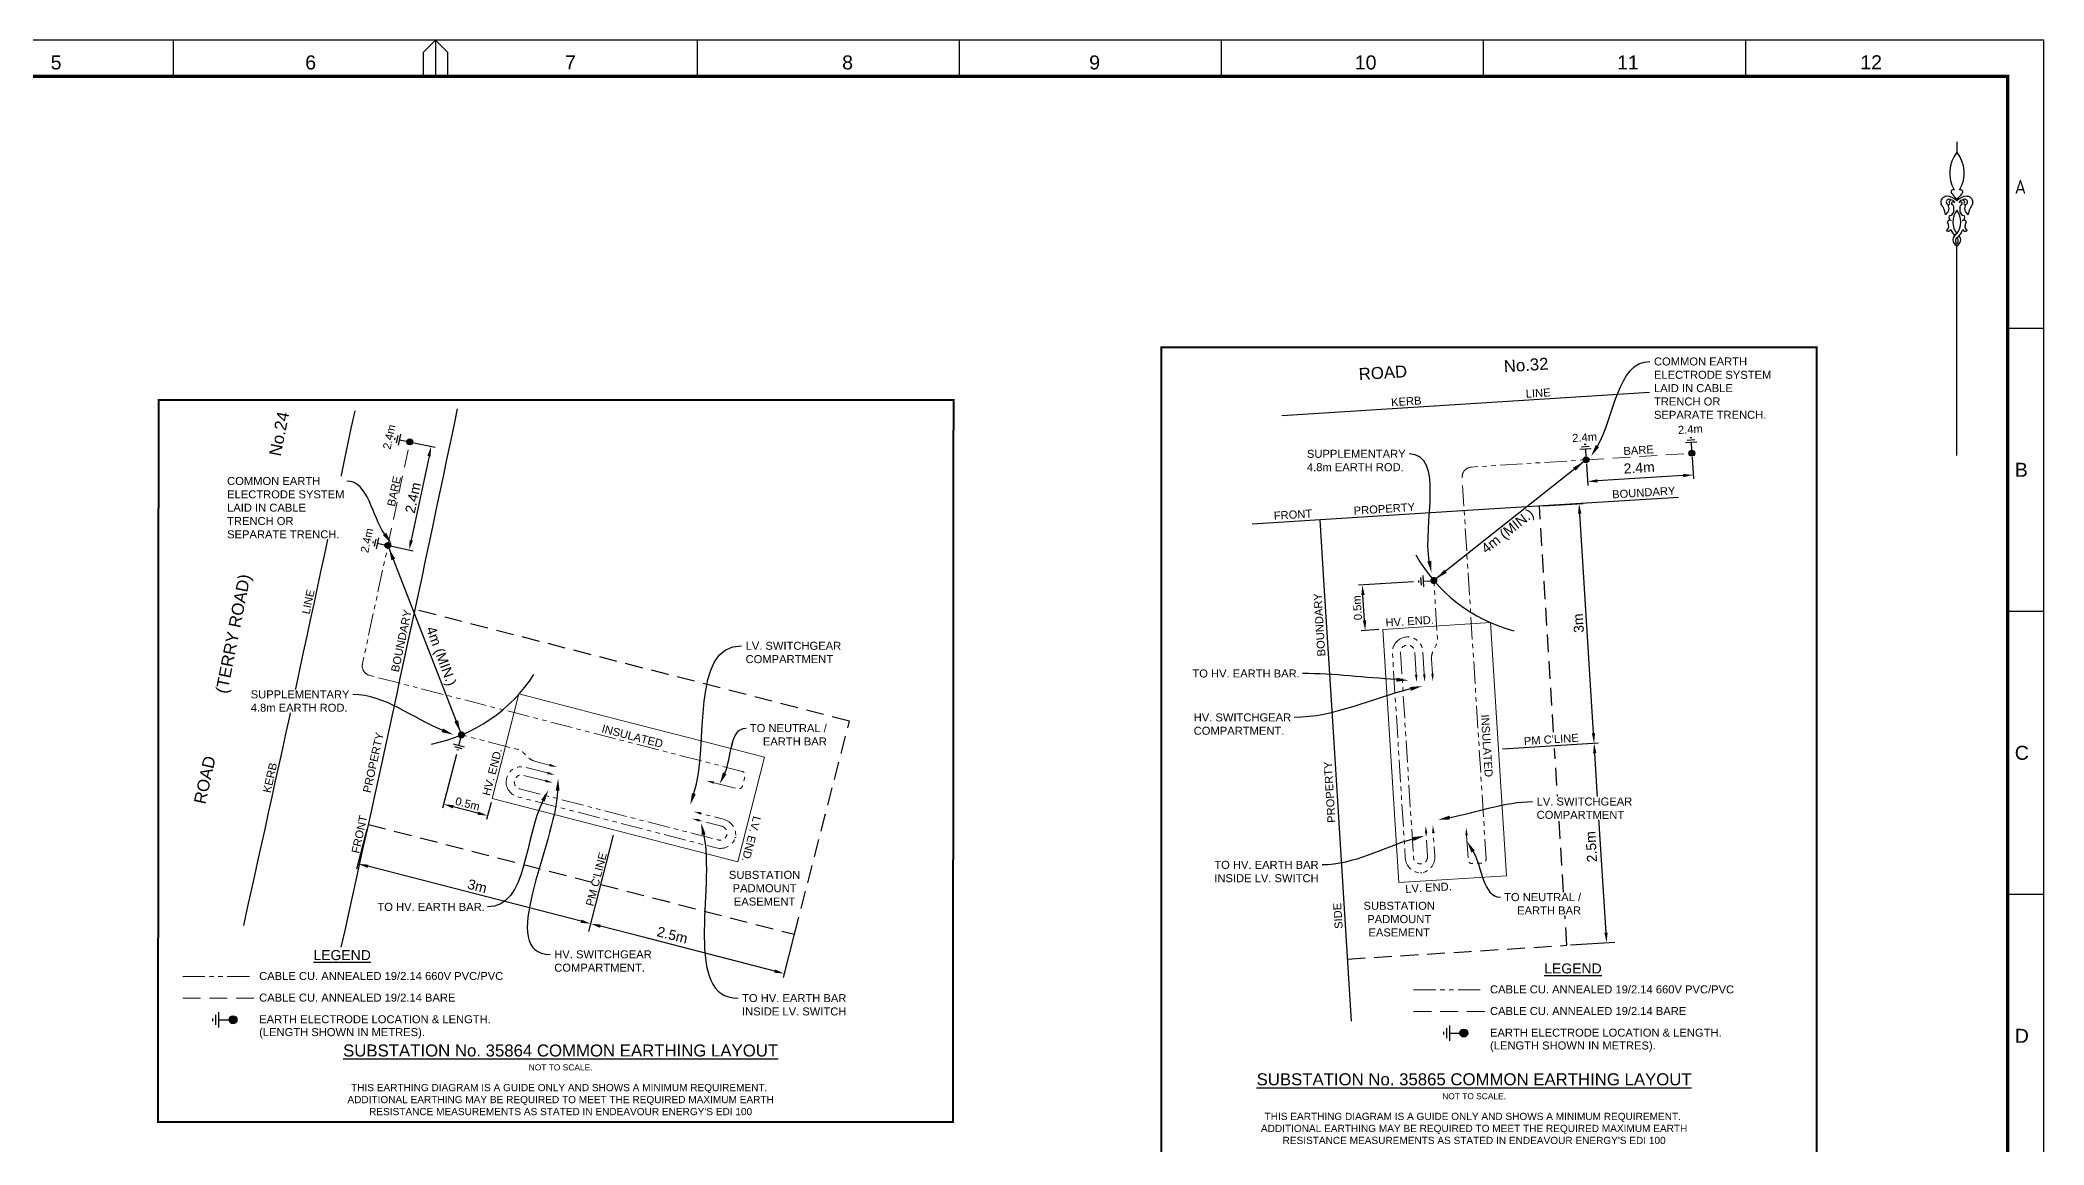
# Paper-space layout 'Retic (4)' of a CAD drawing. Header units: metres. Extents: x -30 to 775, y -5 to 571.
# Drawn here: x 274 to 775, y 295 to 571 of the extents above; entities that cross this region are included whole.
import ezdxf
from ezdxf import colors
from ezdxf.entities.mleader import LeaderData, LeaderLine
from ezdxf.enums import TextEntityAlignment as Align
from ezdxf.math import Vec2, Vec3

# ---------------------------------------------------------------- set-up
doc = ezdxf.new("R2010")
doc.units = ezdxf.units.M
doc.header["$LTSCALE"] = 0.7
doc.linetypes.add('DASHED', pattern=[19.05, 12.7, -6.35])
doc.linetypes.add('PHANTOM2', pattern=[31.75, 15.875, -3.175, 3.175, -3.175, 3.175, -3.175])
doc.layers.get('0').update_dxf_attribs({"color": 6})
for name, color, linetype in [('_User Miscellaneous1', 3, 'Continuous'), ('Notes', 7, 'Continuous'), ('SupportsUG_SP_EXT', 7, 'Continuous')]:
    doc.layers.add(name, color=color, linetype=linetype)
doc.layers.get('SupportsUG_SP_EXT').off()
doc.styles.add('ARIAL', font='arial.ttf', dxfattribs={"height": 2})
doc.styles.add('iecISOCP', font='isocp.shx')
doc.styles.get("Standard").update_dxf_attribs({"font": 'arial.ttf'})

# ---------------------------------------------------------------- blocks, each defined once
blk = doc.blocks.new('A1_FRAME_TITLE')
at = {"layer": 'Notes', "linetype": 'Continuous'}
for p, q in [((316, 564.21), (316, 573.26)), ((378.5, 570.26), (381.5, 573.26)), ((381.5, 573.26), (381.5, 564.21)), ((381.5, 573.26), (384.5, 570.26)), ((447.01, 564.21), (447.01, 573.26)), ((512.52, 564.21), (512.52, 573.26)), ((578.03, 564.21), (578.03, 573.26)), ((643.54, 564.21), (643.54, 573.26)), ((709.05, 564.21), (709.05, 573.26)), ((378.5, 564.21), (378.5, 570.26)), ((384.5, 570.26), (384.5, 564.21)), ((774.56, 501.22), (783.6, 501.22)), ((774.56, 430.47), (783.6, 430.47)), ((774.56, 430.47), (783.6, 430.47)), ((774.56, 359.72), (783.6, 359.72))]:
    blk.add_line(p, q, dxfattribs=at)
at = {"layer": 'Notes', "color": 7, "linetype": 'Continuous'}
blk.add_lwpolyline([(-20.59, -3.07), (783.6, -3.07), (783.6, 573.26), (-20.59, 573.26)], close=True, dxfattribs=at)
at = {"layer": 'Notes', "color": 7, "linetype": 'Continuous', "const_width": 0.8}
blk.add_lwpolyline([(-11.55, 5.97), (774.56, 5.97), (774.56, 564.21), (-11.55, 564.21)], close=True, dxfattribs=at)
at = {"layer": 'Notes', "color": 7}
for s, style, p in [('5', 'ARIAL', (285.32, 565.92)), ('6', 'ARIAL', (348.95, 565.92)), ('7', 'ARIAL', (413.9, 565.92)), ('8', 'ARIAL', (483.18, 565.92)), ('9', 'ARIAL', (544.93, 565.92)), ('10', 'ARIAL', (611.32, 565.92)), ('11', 'ARIAL', (676.88, 565.92)), ('12', 'ARIAL', (737.69, 565.96)), ('A', 'iecISOCP', (776.31, 534.85)), ('B', 'ARIAL', (776.31, 464.1)), ('C', 'ARIAL', (776.31, 393.35)), ('D', 'ARIAL', (776.31, 322.6))]:
    blk.add_text(s, height=3.5, dxfattribs=dict(at, style=style)).set_placement(p)
blk.add_attdef('EPD_REF_NO', text='', height=5, dxfattribs=at).set_placement((739.57, 52.77), align=Align.CENTER)
at = {"layer": 'Notes', "color": 3, "style": 'iecISOCP', "flags": 8}
blk.add_attdef('VERSION_NO', text='', height=2.5, rotation=90, dxfattribs=at).set_placement((252.27, 44.54), align=Align.MIDDLE_CENTER)
at = {"layer": 'Notes', "color": 7, "style": 'ARIAL'}
for tag, p in [('CAP_NO', (463.39, 43.46)), ('IE_NUM', (463.26, 37.81)), ('REF_No_1', (285.45, 32.31)), ('REF_1', (307.01, 32.31)), ('GEN_WO', (391.91, 31.76)), ('HV_SWITCH', (463.67, 32.16)), ('REF_No_2', (285.45, 26.31)), ('REF_2', (307.01, 26.31)), ('OH_WO', (391.91, 25.81)), ('UBD_REF', (463.26, 25.83)), ('REF_No_3', (285.45, 20.31)), ('REF_3', (307.01, 20.31)), ('UG_WO', (391.91, 20.05)), ('GIS_MAP_No', (463.26, 20.04)), ('REF_No_4', (285.45, 14.31)), ('REF_4', (307.01, 14.31)), ('SUB_WO', (391.91, 13.81)), ('HV_OP_DIAG', (463.53, 14.2)), ('LGA', (463.15, 7.78))]:
    blk.add_attdef(tag, p, '', height=2, dxfattribs=at)
at = {"layer": 'Notes', "color": 7, "style": 'ARIAL', "width": 1.1}
for tag, p in [('T1', (634.58, 39.47)), ('T2', (634.58, 34.35)), ('T3', (634.58, 28.92)), ('T4', (634.58, 23.66)), ('T5', (634.58, 18.23)), ('T6', (634.58, 12.97))]:
    blk.add_attdef(tag, text='', height=3.5, dxfattribs=at).set_placement(p, align=Align.CENTER)
at = {"layer": 'Notes', "color": 7, "style": 'ARIAL'}
for tag, height, p in [('scale', 2, (517.96, 33.27)), ('DRAWN', 2, (517.96, 24.93)), ('REV', 5, (770.26, 17.1)), ('CHD', 2, (517.96, 8.93)), ('DESIGN', 2, (555.82, 9.15))]:
    blk.add_attdef(tag, text='', height=height, dxfattribs=at).set_placement(p, align=Align.CENTER)
blk.add_attdef('NUM', text='', height=7, dxfattribs=at).set_placement((742.57, 20.12), align=Align.MIDDLE_CENTER)
for tag, p in [('NS', (742.33, 8.12)), ('SHTS', (754.14, 8.12))]:
    blk.add_attdef(tag, text='', height=2, dxfattribs=at).set_placement(p, align=Align.MIDDLE)
at = {"layer": 'Notes', "style": 'iecISOCP'}
blk.add_attdef('ExportID', (-11.53, 2.35), '', height=2.5, dxfattribs=at)
at = {"layer": 'Notes', "style": 'iecISOCP', "flags": 1}
for tag, p in [('ProjectType', (-6.43, -26.84)), ('ProjectNumber', (2.95, -26.86)), ('DrawingNumber', (14.91, -26.85)), ('ProjectDescription', (26.96, -26.87)), ('ExportDate', (39.68, -26.83)), ('ExportUserName', (48.55, -26.84)), ('DesignerCompanyName', (60.88, -26.84)), ('ExportAreaOfInterest', (76.49, -26.86)), ('GIS_SUCCESS', (91.39, -26.82)), ('CAD_SUCCESS', (101.18, -26.83)), ('DEPOTCODE', (111.5, -26.92)), ('ExportCategories', (119.48, -26.84)), ('Comments', (133.78, -26.93)), ('EPD_-_VERSION_1.5', (141.2, -26.93))]:
    blk.add_attdef(tag, p, '', height=1, dxfattribs=at)
blk = doc.blocks.new('A$C59780E66')
at = {"color": 7}
for p, q in [((0, 0), (0, -2.59)), ((-0.04, -78.4), (-0.04, -25.95))]:
    blk.add_line(p, q, dxfattribs=at)
for centre, radius, start, end in [((6.45, -7.8), 8.29, 141.1243, 210.3346), ((-6.48, -7.78), 8.29, 329.4732, 38.6835), ((-2.52, -15.12), 1.52, 91.8308, 195.1065), ((-2, -15), 0.68, 46.4097, 245.669), ((-2.65, -17.22), 3.63, 43.8011, 88.8062), ((-1.1, -15.29), 0.89, 118.3595, 168.5778), ((-1.53, -15.59), 1.08, 25.9828, 89.941), ((-0.92, -12.51), 0.569, 68.2132, 236.9371), ((-0.92, -15.39), 0.456, 36.4134, 227.5605), ((2.18, -10.84), 4.03, 212.2999, 236.7523), ((2.59, -17.23), 3.63, 91.0016, 136.0068), ((-2.21, -10.83), 4.03, 303.0555, 327.5079), ((1.48, -15.6), 1.08, 89.8668, 153.8251), ((0.87, -15.39), 0.456, 312.2473, 143.3944), ((0.88, -12.52), 0.569, 302.8707, 111.5946), ((1.95, -15.01), 0.68, 294.1388, 133.3981), ((1.06, -15.29), 0.89, 11.23, 61.4483), ((2.48, -15.13), 1.52, 344.7013, 87.977), ((-7.94, -18.75), 5.1, 6.7366, 39.339), ((-3.73, -16.61), 1.76, 298.9017, 34.3631), ((-1.81, -20.09), 0.546, 49.7268, 178.6992), ((-2.08, -15.4), 0.299, 228.4452, 70.239), ((-0.95, -18.73), 1.07, 164.8952, 241.639), ((-2.18, -17.05), 1.42, 278.1506, 8.7867), ((-1.68, -16.55), 0.941, 342.2789, 61.5225), ((4, -20.03), 5.02, 143.4686, 216.4134), ((-4.07, -20.02), 5.02, 323.3944, 36.3392), ((1.62, -16.56), 0.941, 118.2853, 197.5289), ((2.13, -17.06), 1.42, 171.0212, 261.6572), ((0.89, -18.74), 1.07, 298.1688, 14.9126), ((1.75, -20.09), 0.546, 1.1086, 130.081), ((2.03, -15.4), 0.299, 109.5688, 311.3626), ((3.67, -16.62), 1.76, 145.4447, 240.9061), ((7.88, -18.77), 5.1, 140.4688, 173.0712), ((-3.59, -21.02), 1.55, 310.373, 37.4525), ((-2.19, -21.59), 0.723, 237.152, 335.0619), ((2.66, -20.36), 4.47, 200.0958, 223.1226), ((0.6, -24.48), 1.6, 113.3818, 246.5002), ((0.73, -24.73), 1.12, 133.3802, 226.5018), ((-2.11, -20.81), 3.74, 303.6438, 343.0492), ((-0.67, -24.48), 1.6, 293.3077, 40.3555), ((-0.81, -24.73), 1.12, 313.306, 46.4276), ((2.12, -21.6), 0.723, 204.7459, 302.6558), ((3.52, -21.03), 1.55, 142.3553, 229.4348)]:
    blk.add_arc(centre, radius, start, end, dxfattribs=at)
blk = doc.blocks.new('m4')
at = {"layer": 'Notes', "color": 7, "linetype": 'Continuous'}
for points in [[(0, -1.95), (0, 0)], [(-1.43, -1.95), (1.43, -1.95)], [(-0.95, -2.52), (0.95, -2.52)], [(-0.24, -3.09), (0.24, -3.09)]]:
    blk.add_lwpolyline(points, dxfattribs=at)

psp = doc.layouts.new('Retic (4)')

# ---------------------------------------------------------------- hatches: boundary and pattern name
at = {"linetype": 'DASHED', "lineweight": 0, "ltscale": 3}
h = psp.add_hatch(color=0, dxfattribs=at)
edge = h.paths.add_edge_path()
edge.add_arc((366.01, 470.42), 0.744, 258.0629, 618.0629, ccw=False)
h = psp.add_hatch(color=0, dxfattribs=at)
edge = h.paths.add_edge_path()
edge.add_arc((660.08, 465.95), 0.744, 183.5592, 543.5592, ccw=False)
h = psp.add_hatch(color=0, dxfattribs=at)
edge = h.paths.add_edge_path()
edge.add_arc((686.5, 467.59), 0.744, 183.5592, 543.5592, ccw=False)
h = psp.add_hatch(color=0, dxfattribs=at)
edge = h.paths.add_edge_path()
edge.add_arc((360.54, 444.52), 0.744, 258.0629, 618.0629, ccw=False)
h = psp.add_hatch(color=0, dxfattribs=at)
edge = h.paths.add_edge_path()
edge.add_arc((622.01, 435.76), 0.744, -356.4055, 3.5945)
h = psp.add_hatch(color=0, dxfattribs=at)
edge = h.paths.add_edge_path()
edge.add_arc((378.92, 397.18), 0.744, -284.4452, 75.5548)
h = psp.add_hatch(color=7)
edge = h.paths.add_edge_path()
edge.add_arc((321.83, 325.97), 0.992, -462.7694, -102.7694)
h = psp.add_hatch(color=7)
edge = h.paths.add_edge_path()
edge.add_arc((629.51, 322.63), 0.992, -462.7694, -102.7694)

# ---------------------------------------------------------------- linework, layer by layer
at = {"color": 4, "ltscale": 0.5, "transparency": 16777216}
for p, q in [((370.82, 466.85), (366.38, 445.84)), ((366.99, 470.21), (372.32, 469.09)), ((686.56, 466.6), (686.9, 461.16)), ((660.14, 464.95), (660.48, 459.52)), ((684.34, 462.01), (662.91, 460.67)), ((361.52, 444.32), (366.84, 443.19))]:
    psp.add_line(p, q, dxfattribs=at)
at = {"color": 4, "ltscale": 0.5}
for p, q in [((649.39, 454.43), (659.31, 455.05)), ((661.91, 397.6), (658.47, 452.49)), ((360.54, 444.52), (378.92, 397.18)), ((604.7, 425.77), (604.3, 432.14)), ((608.25, 423.49), (603.85, 423.21)), ((377.66, 392.26), (374.21, 378.87)), ((639.18, 393.67), (663.07, 395.17)), ((662.92, 381.52), (662.23, 392.61)), ((665.05, 347.7), (662.92, 381.52)), ((383.06, 377.62), (376.88, 379.22)), ((386.33, 380.3), (385.23, 376.03)), ((352.82, 363.67), (355.38, 373.61)), ((410.76, 348.05), (416.96, 372.13)), ((408.84, 350.61), (355.57, 364.33)), ((424.44, 346.59), (413.68, 349.36)), ((457.25, 338.13), (424.44, 346.59)), ((656.14, 344.69), (667.23, 345.39))]:
    psp.add_line(p, q, dxfattribs=at)
at = {"color": 0, "lineweight": 0, "ltscale": 0.5}
for p, q in [((609.25, 423.55), (636.19, 425.24)), ((609.25, 423.55), (613.22, 360.28)), ((637.85, 398.87), (636.19, 425.24)), ((386.58, 381.26), (393.31, 407.41)), ((418.91, 400.82), (393.31, 407.41)), ((435.61, 396.52), (418.91, 400.82)), ((454.71, 391.59), (435.61, 396.52)), ((638.93, 381.66), (637.85, 398.87)), ((447.98, 365.45), (454.71, 391.59)), ((386.58, 381.26), (447.98, 365.45)), ((640.17, 361.97), (638.93, 381.66)), ((613.22, 360.28), (640.17, 361.97))]:
    psp.add_line(p, q, dxfattribs=at)
at = {"color": 0, "linetype": 'PHANTOM2', "lineweight": 0, "ltscale": 0.5}
for p, q in [((309.26, 336.79), (327.04, 336.79)), ((616.95, 333.44), (634.73, 333.44))]:
    psp.add_line(p, q, dxfattribs=at)
at = {"color": 0, "linetype": 'DASHED', "lineweight": 0, "ltscale": 0.5}
for p, q in [((309.26, 331.38), (327.04, 331.38)), ((616.95, 328.03), (634.73, 328.03))]:
    psp.add_line(p, q, dxfattribs=at)
at = {"color": 8, "linetype": 'Continuous', "ltscale": 0.5, "flags": 128}
psp.add_lwpolyline([(324.49, 349.55, 0.00322), (352.33, 478.23)], format="xyb", dxfattribs=at)
at = {"linetype": 'Continuous', "ltscale": 0.5, "flags": 128}
psp.add_lwpolyline([(348.89, 344.11, 0.003359), (377.96, 478.65)], format="xyb", dxfattribs=at)
at = {"color": 0, "linetype": 'DASHED', "lineweight": 0, "ltscale": 0.5, "flags": 128}
for points in [[(360.54, 444.52), (366.01, 470.42)], [(660.08, 465.95), (686.5, 467.59)]]:
    psp.add_lwpolyline(points, dxfattribs=at)
at = {"color": 0, "linetype": 'PHANTOM2', "lineweight": 0, "ltscale": 0.5, "flags": 128}
for points in [[(629.08, 461.48, -0.414214), (631.42, 464.13), (660.08, 465.95)], [(630.21, 372.02), (630.59, 365.94, 0.414214), (631.65, 365), (633.21, 365.1), (634.14, 365.16, 0.414214), (635.08, 366.22), (629.2, 459.54)], [(356.03, 412.03, -0.421489), (354.22, 415.05), (360.54, 444.52)], [(621.66, 412.47), (621.43, 416.13, -0.134032), (621.85, 418.2), (622.48, 419.42, 0.134032), (622.9, 421.49), (622.01, 435.76)], [(619.62, 412.34), (619.26, 418.09, 1), (611.66, 417.62), (614.88, 366.43, 0.389721), (618.81, 362.67), (618.81, 362.67, 0.389721), (622.25, 366.89), (621.88, 372.68)], [(617.59, 412.21), (617.23, 417.97, 1), (613.69, 417.74), (616.91, 366.6, 1), (620.44, 366.82), (620.08, 372.57)], [(442.07, 385.24), (447.97, 383.72, 0.414214), (449.19, 384.44), (449.58, 385.95), (449.81, 386.85, 0.414214), (449.09, 388.07), (356.03, 412.03)], [(400.96, 389.63), (397.41, 390.55, -0.134032), (395.58, 391.59), (394.6, 392.56, 0.134032), (392.77, 393.61), (378.92, 397.18)], [(400.45, 387.66), (394.87, 389.1, 1), (392.97, 381.72), (442.64, 368.93, 0.389721), (447.43, 371.51), (447.43, 371.51, 0.389721), (444.48, 376.08), (438.86, 377.53)], [(399.95, 385.69), (394.36, 387.12, 1), (393.48, 383.69), (443.11, 370.91, 1), (443.99, 374.34), (438.41, 375.78)]]:
    psp.add_lwpolyline(points, format="xyb", dxfattribs=at)
at = {"linetype": 'Continuous', "ltscale": 0.5, "flags": 128}
for points in [[(683.13, 456.55), (633.12, 453.41)], [(596.41, 404.54), (597.16, 392.65)], [(597.16, 392.65), (598, 379.3), (598.26, 375.19)], [(598.26, 375.19), (601.37, 325.63)]]:
    psp.add_lwpolyline(points, dxfattribs=at)
at = {"linetype": 'DASHED', "ltscale": 0.5, "flags": 128}
for points in [[(651.94, 397.88), (648.39, 454.37)], [(475.92, 400.59), (430.63, 412.26), (367.35, 428.55)], [(462.2, 347.33), (467.17, 366.61), (469.81, 376.85), (475.92, 400.59), (475.82, 400.61)], [(655.29, 344.58), (652.2, 393.79)], [(355.68, 374.77), (371.59, 370.67), (400.68, 363.17), (412.22, 360.2), (425.18, 356.86), (429.16, 355.84), (462.2, 347.33)], [(600.4, 341.14), (620.27, 342.38), (630.82, 343.05), (655.29, 344.58), (655.28, 344.69)]]:
    psp.add_lwpolyline(points, dxfattribs=at)
at = {"color": 9}
for centre in [(366.01, 470.42), (660.08, 465.95), (686.5, 467.59), (360.54, 444.52)]:
    psp.add_circle(centre, 0.744, dxfattribs=at)
at = {"color": 0, "linetype": 'DASHED', "lineweight": 0, "ltscale": 3}
for centre in [(622.01, 435.76), (378.92, 397.18)]:
    psp.add_circle(centre, 0.744, dxfattribs=at)
at = {"color": 7}
for centre in [(321.83, 325.97), (629.51, 322.63)]:
    psp.add_circle(centre, 0.992, dxfattribs=at)
at = {"color": 4}
for centre, start, end in [((652.18, 461.59), 209.223, 255.1402), ((363.71, 433.87), 281.1833, 327.1005)]:
    psp.add_arc(centre, 39.72, start, end, dxfattribs=at)
at = {"color": 4, "transparency": 16777216}
for points in [[(370.41, 466.93), (371.23, 466.76), (371.34, 469.29)], [(662.88, 461.09), (662.94, 460.26), (660.42, 460.52)], [(684.31, 462.42), (684.36, 461.59), (686.83, 462.16)], [(365.97, 445.93), (366.79, 445.76), (365.86, 443.4)]]:
    psp.add_solid(points, dxfattribs=at)
at = {"color": 4}
for points in [[(658.05, 452.47), (658.88, 452.52), (658.31, 454.99)], [(604.71, 432.17), (603.88, 432.11), (604.14, 434.64)], [(605.11, 425.8), (604.28, 425.75), (604.85, 423.28)], [(661.5, 397.58), (662.33, 397.63), (662.07, 395.11)], [(661.81, 392.59), (662.64, 392.64), (662.07, 395.11)], [(376.98, 379.62), (376.78, 378.81), (374.46, 379.84)], [(383.16, 378.03), (382.96, 377.22), (385.48, 377)], [(355.47, 363.92), (355.68, 364.73), (353.15, 364.95)], [(408.73, 350.2), (408.94, 351.01), (411.26, 349.98)], [(413.57, 348.96), (413.78, 349.76), (411.26, 349.98)], [(664.63, 347.73), (665.46, 347.78), (665.2, 345.26)], [(457.1, 337.74), (457.31, 338.55), (459.62, 337.52)]]:
    psp.add_solid(points, dxfattribs=at)
for points in [[(617.28, 412.19), (617.71, 410.34), (617.9, 412.23)], [(619.31, 412.32), (619.74, 410.47), (619.94, 412.36)], [(621.35, 412.45), (621.77, 410.6), (621.97, 412.49)], [(399.87, 385.38), (401.76, 385.22), (400.02, 385.99)], [(400.38, 387.36), (402.27, 387.19), (400.53, 387.96)], [(400.88, 389.33), (402.78, 389.16), (401.04, 389.94)], [(442.1, 385.55), (440.2, 385.72), (441.94, 384.95)], [(438.33, 375.48), (436.59, 376.25), (438.49, 376.08)], [(438.78, 377.23), (437.04, 378), (438.94, 377.83)], [(619.77, 372.55), (619.96, 374.44), (620.39, 372.59)], [(621.57, 372.67), (621.77, 374.56), (622.2, 372.7)], [(630.52, 372.09), (630.09, 373.94), (629.89, 372.05)]]:
    psp.add_solid(points)
at = {"layer": '_User Miscellaneous1', "color": 4}
psp.add_solid([(378.09, 400.86), (378.67, 397.87), (377.15, 400.51)], dxfattribs=at)

# ---------------------------------------------------------------- block references
at = {"color": 7}
for p, rotation in [((365.29, 470.57), 258.0628614233638), ((686.45, 468.34), 183.5591621182842), ((660.03, 466.69), 183.5591621182842), ((359.81, 444.68), 258.0628614233638), ((621.26, 435.71), 273.5945362866885), ((378.74, 396.46), 345.5548444791266)]:
    psp.add_blockref('m4', p, dxfattribs=dict(at, rotation=rotation))
at = {"color": 7, "xscale": 1.333333333333329, "yscale": 1.333333333333329, "zscale": 1.333333333333329, "rotation": 270}
for p in [(320.83, 325.97), (628.52, 322.63)]:
    psp.add_blockref('m4', p, dxfattribs=at)
at = {"layer": '_User Miscellaneous1'}
psp.add_blockref('A$C59780E66', (752.78, 545.41), dxfattribs=at)
at = {"layer": 'SupportsUG_SP_EXT'}
psp.add_blockref('A1_FRAME_TITLE', (-9.08, -2.39), dxfattribs=at)

# ---------------------------------------------------------------- texts
at = {"color": 1, "style": 'ARIAL'}
for s, rotation, p in [('No.32', 3.5945, (639.59, 487.82)), ('ROAD', 3.5945, (603.33, 485.86)), ('No.24', 78.7806, (333.73, 466.67)), ('(TERRY ROAD)', 78.7806, (320.35, 407.33)), ('ROAD', 77.5333, (314.91, 379.69))]:
    psp.add_text(s, height=3, rotation=rotation, dxfattribs=at).set_placement(p)
at = {"color": 7, "style": 'ARIAL'}
for s, height, rotation, p in [('KERB', 2, 3.5945, (611.38, 479.33)), ('LINE', 2, 3.5945, (645.05, 481.44)), ('BOUNDARY', 2, 3.6311, (666.64, 456.28)), ('4m (MIN.)', 2.5, 38.4626, (635.12, 442.37)), ('LINE', 2, 77.8898, (340.95, 427.21)), ('BOUNDARY', 2, 93.5945, (594.91, 416.87)), ('BOUNDARY', 2, 78.1998, (363.25, 412.74)), ('4m (MIN.)', 2.5, 290.4229, (370.05, 423.74)), ('PROPERTY', 2, 77.6128, (356.21, 382.55)), ("PM C'LINE", 2, 3.5945, (644.58, 394.64)), ('KERB', 2, 77.6803, (331.24, 382.54)), ('PROPERTY', 2, 93.5945, (597.44, 375.26)), ('FRONT', 2, 77.6128, (353.36, 367.43)), ('2.5m', 2.5, 93.5945, (662.83, 365.42)), ("PM C'LINE", 2, 75.5548, (411.9, 354.21)), ('SIDE', 2, 93.5945, (599.23, 348.75)), ('2.5m', 2.5, 345.5548, (427.59, 346.92))]:
    psp.add_text(s, height=height, rotation=rotation, dxfattribs=at).set_placement(p)
at = {"color": 1, "style": 'ARIAL'}
for rotation, p in [(78.0629, (362.42, 471.34)), (3.5592, (659.8, 469.98)), (3.5592, (686.22, 471.99)), (78.0629, (356.84, 445.45))]:
    psp.add_text('2.4m', height=2, rotation=rotation, dxfattribs=at).set_placement(p, align=Align.BOTTOM_CENTER)
at = {"color": 7, "style": 'ARIAL'}
for s, rotation, p in [('BARE', 3.5592, (673.29, 466.77)), ('BARE', 78.0629, (363.65, 457.74)), ('HV. END.', 3.364, (616.07, 424.02)), ('INSULATED ', 273.5945, (633.7, 393.97)), ('INSULATED ', 345.5548, (421.65, 395.22)), ('HV. END.', 75.3243, (388.16, 387.52)), ('LV. END.', 255.3243, (449.85, 371.55)), ('LV. END.', 3.364, (620.77, 357.41))]:
    psp.add_text(s, height=2, rotation=rotation, dxfattribs=at).set_placement(p, align=Align.BOTTOM_CENTER)
at = {"style": 'ARIAL'}
for p in [(349.1, 342.14), (656.79, 338.8)]:
    psp.add_text('%%ULEGEND', height=2.5, dxfattribs=at).set_placement(p, align=Align.MIDDLE_CENTER)
at = {"color": 7, "style": 'ARIAL'}
for s, p in [('CABLE CU. ANNEALED 19/2.14 BARE', (328.36, 330.51)), ('CABLE CU. ANNEALED 19/2.14 660V PVC/PVC', (636.05, 332.57)), ('EARTH ELECTRODE LOCATION & LENGTH.', (328.36, 325.1)), ('CABLE CU. ANNEALED 19/2.14 BARE', (636.05, 327.16)), ('(LENGTH SHOWN IN METRES).', (328.36, 321.89)), ('(LENGTH SHOWN IN METRES).', (636.05, 318.54)), ('EARTH ELECTRODE LOCATION & LENGTH.', (636.05, 321.75))]:
    psp.add_text(s, height=2, dxfattribs=at).set_placement(p)
at = {"style": 'ARIAL'}
for s, p in [('%%USUBSTATION No. 35864 COMMON EARTHING LAYOUT', (403.72, 315.89)), ('%%USUBSTATION No. 35865 COMMON EARTHING LAYOUT', (632.08, 308.69))]:
    psp.add_text(s, height=3, dxfattribs=at).set_placement(p, align=Align.BOTTOM_CENTER)
at = {"color": 7, "style": 'ARIAL'}
for p in [(403.72, 312.87), (632.08, 305.67)]:
    psp.add_text('NOT TO SCALE.', height=1.5, dxfattribs=at).set_placement(p, align=Align.BOTTOM_CENTER)
at = {"color": 1, "transparency": 16777216, "char_height": 2.5, "attachment_point": 5, "style": 'ARIAL'}
for insert, rotation in [((673.34, 463.97), 3.5592), ((366.81, 456.45), 78.0629)]:
    psp.add_mtext('2.4m', dxfattribs=dict(at, insert=insert, rotation=rotation))
at = {"color": 4, "char_height": 2, "attachment_point": 5, "style": 'ARIAL'}
for insert, rotation in [((602.89, 428.96), 93.5945), ((380.47, 379.94), 345.5548)]:
    psp.add_mtext('\\A1;0.5m', dxfattribs=dict(at, insert=insert, rotation=rotation))
at = {"color": 7, "char_height": 2.5, "attachment_point": 5, "style": 'ARIAL'}
for insert, rotation in [((658.16, 425.1), 93.5945), ((382.89, 359.38), 345.5548)]:
    psp.add_mtext('\\A1;3m', dxfattribs=dict(at, insert=insert, rotation=rotation))
at = {"color": 7, "attachment_point": 2, "style": 'ARIAL'}
for s, insert, char_height, width in [('SUBSTATION  PADMOUNT EASEMENT', (454.71, 363.2), 2, 9.7392), ('SUBSTATION  PADMOUNT EASEMENT', (613.36, 355.47), 2, 9.7392), ("THIS EARTHING DIAGRAM IS A GUIDE ONLY AND SHOWS A MINIMUM REQUIREMENT.  ADDITIONAL EARTHING MAY BE REQUIRED TO MEET THE REQUIRED MAXIMUM EARTH RESISTANCE MEASUREMENTS AS STATED IN ENDEAVOUR ENERGY'S EDI 100  ", (403.72, 309.92), 1.8, 106.9756), ("THIS EARTHING DIAGRAM IS A GUIDE ONLY AND SHOWS A MINIMUM REQUIREMENT.  ADDITIONAL EARTHING MAY BE REQUIRED TO MEET THE REQUIRED MAXIMUM EARTH RESISTANCE MEASUREMENTS AS STATED IN ENDEAVOUR ENERGY'S EDI 100  ", (632.08, 302.72), 1.8, 106.9756)]:
    psp.add_mtext(s, dxfattribs=dict(at, insert=insert, char_height=char_height, width=width))

# ---------------------------------------------------------------- next in the draw order: leaders
at = {"layer": '_User Miscellaneous1', "color": 7}
ml = psp.add_multileader_mtext('Standard', dxfattribs=at)
ml.set_content('SUPPLEMENTARY 4.8m EARTH ROD.', color=7, style='ARIAL')
ml.set_leader_properties(color=4)
ml.build(insert=Vec2(0, 0))
ml.multileader.update_dxf_attribs({"leader_type": 2, "arrow_head_size": 3})
ctx = ml.context
ctx.base_point, ctx.char_height, ctx.arrow_head_size, ctx.landing_gap_size, ctx.plane_origin = Vec3(589.28, 467.42), 2, 3, 1, Vec3(621.43, 437.68)
ctx.attachment_type = 1
notes = []
notes.append((ctx, [(0, (1, 1, 0), (623.82, 467.42), (-1, 0), 8, [(0, [(621.43, 437.68)], 0, [])])]))
ctx.mtext.insert, ctx.mtext.width, ctx.mtext.flow_direction = Vec3(590.28, 468.44), 28.5101, 5
ctx.mtext.has_bg_fill, ctx.mtext.bg_color, ctx.mtext.bg_scale_factor, ctx.mtext.bg_transparency, ctx.mtext.use_window_bg_color = 1, -1073741824, 1.1, 0, 1
ml = psp.add_multileader_mtext('Standard', dxfattribs=at)
ml.set_content('COMMON EARTH ELECTRODE SYSTEM LAID IN CABLE TRENCH OR SEPARATE TRENCH.', color=7, style='ARIAL')
ml.set_leader_properties(color=4)
ml.build(insert=Vec2(0, 0))
ml.multileader.update_dxf_attribs({"leader_type": 2, "arrow_head_size": 3})
ctx = ml.context
ctx.base_point, ctx.char_height, ctx.arrow_head_size, ctx.landing_gap_size, ctx.plane_origin = Vec3(319.35, 460.63), 2, 3, 1, Vec3(353.08, 436.51)
ctx.attachment_type = 1
notes.append((ctx, [(1, (1, 1, 0), (358.26, 460.63), (-1, 0), 8, [(0, [(361.46, 445)], 0, [])])]))
ctx.mtext.insert, ctx.mtext.width, ctx.mtext.flow_direction = Vec3(320.35, 461.65), 31.6357, 5
ctx.mtext.has_bg_fill, ctx.mtext.bg_color, ctx.mtext.bg_scale_factor, ctx.mtext.bg_transparency, ctx.mtext.use_window_bg_color = 1, -1073741824, 1.1, 0, 1
ml = psp.add_multileader_mtext('Standard', dxfattribs=at)
ml.set_content('LV. SWITCHGEAR COMPARTMENT', color=7, style='ARIAL')
ml.set_leader_properties(color=4)
ml.build(insert=Vec2(0, 0))
ml.multileader.update_dxf_attribs({"leader_type": 2, "arrow_head_size": 3})
ctx = ml.context
ctx.base_point, ctx.char_height, ctx.arrow_head_size, ctx.landing_gap_size, ctx.plane_origin = Vec3(448.96, 419.45), 2, 3, 1, Vec3(441.27, 373.5)
ctx.attachment_type = 1
notes.append((ctx, [(0, (1, 1, 0), (440.96, 419.45), (1, 0), 8, [(0, [(436.11, 379.65)], 0, [])])]))
ctx.mtext.insert, ctx.mtext.width, ctx.mtext.flow_direction = Vec3(449.96, 420.46), 25.6617, 5
ctx.mtext.has_bg_fill, ctx.mtext.bg_color, ctx.mtext.bg_scale_factor, ctx.mtext.bg_transparency, ctx.mtext.use_window_bg_color = 1, -1073741824, 1.1, 0, 1
ml = psp.add_multileader_mtext('Standard', dxfattribs=at)
ml.set_content('SUPPLEMENTARY 4.8m EARTH ROD.', color=7, style='ARIAL')
ml.set_leader_properties(color=4)
ml.build(insert=Vec2(0, 0))
ml.multileader.update_dxf_attribs({"leader_type": 2, "arrow_head_size": 3})
ctx = ml.context
ctx.base_point, ctx.char_height, ctx.arrow_head_size, ctx.landing_gap_size, ctx.plane_origin = Vec3(325.25, 407.29), 2, 3, 1, Vec3(376.92, 397.23)
ctx.attachment_type = 1
notes.append((ctx, [(0, (1, 1, 0), (359.79, 407.29), (-1, 0), 8, [(0, [(376.92, 397.23)], 0, [])])]))
ctx.mtext.insert, ctx.mtext.width, ctx.mtext.flow_direction = Vec3(326.25, 408.31), 28.5101, 5
ctx.mtext.has_bg_fill, ctx.mtext.bg_color, ctx.mtext.bg_scale_factor, ctx.mtext.bg_transparency, ctx.mtext.use_window_bg_color = 1, -1073741824, 1.1, 0, 1
ml = psp.add_multileader_mtext('Standard', dxfattribs=at)
ml.set_content('HV. SWITCHGEAR COMPARTMENT.', color=7, style='ARIAL')
ml.set_leader_properties(color=4)
ml.build(insert=Vec2(0, 0))
ml.multileader.update_dxf_attribs({"leader_type": 2, "arrow_head_size": 3})
ctx = ml.context
ctx.base_point, ctx.char_height, ctx.arrow_head_size, ctx.landing_gap_size, ctx.plane_origin = Vec3(560.98, 401.53), 2, 3, 1, Vec3(619.08, 409.39)
ctx.attachment_type = 1
notes.append((ctx, [(1, (1, 1, 0), (595.09, 401.53), (-1, 0), 8, [(0, [(619.08, 409.39)], 0, [])])]))
ctx.mtext.insert, ctx.mtext.width, ctx.mtext.flow_direction = Vec3(561.98, 402.55), 30.2632, 5
ctx.mtext.has_bg_fill, ctx.mtext.bg_color, ctx.mtext.bg_scale_factor, ctx.mtext.bg_transparency, ctx.mtext.use_window_bg_color = 1, -1073741824, 1.1, 0, 1
ml = psp.add_multileader_mtext('Standard', dxfattribs=at)
ml.set_content('HV. SWITCHGEAR COMPARTMENT.', color=7, style='ARIAL')
ml.set_leader_properties(color=4)
ml.build(insert=Vec2(0, 0))
ml.multileader.update_dxf_attribs({"leader_type": 2, "arrow_head_size": 3})
ctx = ml.context
ctx.base_point, ctx.char_height, ctx.arrow_head_size, ctx.landing_gap_size, ctx.plane_origin = Vec3(401.13, 342.31), 2, 3, 1, Vec3(403.1, 386.23)
ctx.attachment_type = 1
notes.append((ctx, [(0, (1, 1, 0), (393.13, 342.31), (1, 0), 8, [(0, [(403.1, 386.23)], 0, [])])]))
ctx.mtext.insert, ctx.mtext.width, ctx.mtext.flow_direction = Vec3(402.13, 343.33), 30.2632, 5
ctx.mtext.has_bg_fill, ctx.mtext.bg_color, ctx.mtext.bg_scale_factor, ctx.mtext.bg_transparency, ctx.mtext.use_window_bg_color = 1, -1073741824, 1.1, 0, 1
ml = psp.add_multileader_mtext('Standard', dxfattribs=at)
ml.set_content('LV. SWITCHGEAR COMPARTMENT', color=7, style='ARIAL')
ml.set_leader_properties(color=4)
ml.build(insert=Vec2(0, 0))
ml.multileader.update_dxf_attribs({"leader_type": 2, "arrow_head_size": 3})
ctx = ml.context
ctx.base_point, ctx.char_height, ctx.arrow_head_size, ctx.landing_gap_size, ctx.plane_origin = Vec3(646.71, 380.51), 2, 3, 1, Vec3(618.8, 369.15)
ctx.attachment_type = 1
notes.append((ctx, [(0, (1, 1, 0), (638.71, 380.51), (1, 0), 8, [(0, [(623.05, 375.96)], 0, [])])]))
ctx.mtext.insert, ctx.mtext.width, ctx.mtext.flow_direction = Vec3(647.71, 381.53), 25.6617, 5
ctx.mtext.has_bg_fill, ctx.mtext.bg_color, ctx.mtext.bg_scale_factor, ctx.mtext.bg_transparency, ctx.mtext.use_window_bg_color = 1, -1073741824, 1.1, 0, 1
ml = psp.add_multileader_mtext('Standard', dxfattribs=at)
ml.set_content('TO HV. EARTH BAR INSIDE LV. SWITCH', color=7, style='ARIAL')
ml.set_leader_properties(color=4)
ml.build(insert=Vec2(0, 0))
ml.multileader.update_dxf_attribs({"leader_type": 2, "arrow_head_size": 3})
ctx = ml.context
ctx.base_point, ctx.char_height, ctx.arrow_head_size, ctx.landing_gap_size, ctx.plane_origin = Vec3(566.13, 364.68), 2, 3, 1, Vec3(620.31, 378)
ctx.attachment_type = 1
notes.append((ctx, [(1, (1, 1, 0), (602.11, 364.68), (-1, 0), 8, [(0, [(619.67, 371.96)], 0, [])])]))
ctx.mtext.insert, ctx.mtext.width, ctx.mtext.flow_direction = Vec3(567.13, 365.7), 27.2399, 5
ctx.mtext.has_bg_fill, ctx.mtext.bg_color, ctx.mtext.bg_scale_factor, ctx.mtext.bg_transparency, ctx.mtext.use_window_bg_color = 1, -1073741824, 1.1, 0, 1
ml = psp.add_multileader_mtext('Standard', dxfattribs=at)
ml.set_content('TO NEUTRAL / EARTH BAR', color=7, style='ARIAL')
ml.set_leader_properties(color=4)
ml.build(insert=Vec2(0, 0))
ml.multileader.update_dxf_attribs({"leader_type": 2, "arrow_head_size": 3})
ctx = ml.context
ctx.base_point, ctx.char_height, ctx.arrow_head_size, ctx.landing_gap_size, ctx.plane_origin = Vec3(638.64, 356.63), 2, 3, 1, Vec3(630.3, 370.57)
ctx.text_align_type, ctx.attachment_type = 2, 1
notes.append((ctx, [(0, (1, 1, 0), (630.64, 356.63), (1, 0), 8, [(0, [(630.3, 370.57)], 0, [])])]))
ctx.mtext.insert, ctx.mtext.width, ctx.mtext.alignment, ctx.mtext.flow_direction = Vec3(658.82, 357.63), 23.4634, 3, 5
ctx.mtext.has_bg_fill, ctx.mtext.bg_color, ctx.mtext.bg_scale_factor, ctx.mtext.bg_transparency, ctx.mtext.use_window_bg_color = 1, -1073741824, 1.1, 0, 1
for ctx, leaders in notes:
    for number, flags, end, landing, length, lines in leaders:
        leader = LeaderData()
        leader.index, (leader.has_last_leader_line, leader.has_dogleg_vector, leader.attachment_direction) = number, flags
        leader.last_leader_point, leader.dogleg_vector, leader.dogleg_length = Vec3(end), Vec3(landing), length
        for number, points, colour, breaks in lines:
            line = LeaderLine()
            line.index, line.vertices, line.color, line.breaks = number, Vec3.list(points), colors.encode_raw_color(colour), breaks
            leader.lines.append(line)
        ctx.leaders.append(leader)

# ---------------------------------------------------------------- next in the draw order: linework, layer by layer
at = {"color": 4, "ltscale": 0.5}
for p, q in [((660.08, 465.95), (622.01, 435.76)), ((616.94, 435.44), (603.14, 434.57))]:
    psp.add_line(p, q, dxfattribs=at)
at = {"linetype": 'Continuous', "ltscale": 0.5, "flags": 128}
for points in [[(633.12, 453.41), (576.62, 449.86)], [(593.5, 450.92), (594.53, 434.52)]]:
    psp.add_lwpolyline(points, dxfattribs=at)
at = {"layer": '_User Miscellaneous1', "color": 4}
for points in [[(362.36, 441.21), (360.81, 443.83), (361.43, 440.85)], [(625.25, 437.69), (622.59, 436.22), (624.63, 438.48)]]:
    psp.add_solid(points, dxfattribs=at)

# ---------------------------------------------------------------- next in the draw order: texts
at = {"color": 7, "style": 'ARIAL'}
for s, p in [('FRONT', (582.06, 450.96)), ('PROPERTY', (602.03, 452.22))]:
    psp.add_text(s, height=2, rotation=3.6311, dxfattribs=at).set_placement(p)
psp.add_text('CABLE CU. ANNEALED 19/2.14 660V PVC/PVC', height=2, dxfattribs=at).set_placement((328.36, 335.91))

# ---------------------------------------------------------------- next in the draw order: leaders
at = {"layer": '_User Miscellaneous1', "color": 7}
ml = psp.add_multileader_mtext('Standard', dxfattribs=at)
ml.set_content('TO HV. EARTH BAR.', color=7, style='ARIAL')
ml.set_leader_properties(color=4)
ml.build(insert=Vec2(0, 0))
ml.multileader.update_dxf_attribs({"leader_type": 2, "arrow_head_size": 3})
ctx = ml.context
ctx.base_point, ctx.char_height, ctx.arrow_head_size, ctx.landing_gap_size, ctx.plane_origin = Vec3(560.65, 412.51), 2, 3, 1, Vec3(615.65, 410.8)
ctx.attachment_type = 1
notes = []
notes.append((ctx, [(1, (1, 1, 0), (597.2, 412.51), (-1, 0), 8, [(0, [(615.65, 410.8)], 0, [])])]))
ctx.mtext.insert, ctx.mtext.width, ctx.mtext.flow_direction = Vec3(561.65, 413.53), 30.1338, 5
ctx.mtext.has_bg_fill, ctx.mtext.bg_color, ctx.mtext.bg_scale_factor, ctx.mtext.bg_transparency, ctx.mtext.use_window_bg_color = 1, -1073741824, 1.1, 0, 1
ml = psp.add_multileader_mtext('Standard', dxfattribs=at)
ml.set_content('TO NEUTRAL / EARTH BAR', color=7, style='ARIAL')
ml.set_leader_properties(color=4)
ml.build(insert=Vec2(0, 0))
ml.multileader.update_dxf_attribs({"leader_type": 2, "arrow_head_size": 3})
ctx = ml.context
ctx.base_point, ctx.char_height, ctx.arrow_head_size, ctx.landing_gap_size, ctx.plane_origin = Vec3(450.09, 398.88), 2, 3, 1, Vec3(443.48, 384.88)
ctx.text_align_type, ctx.attachment_type = 2, 1
notes.append((ctx, [(0, (1, 1, 0), (442.09, 398.88), (1, 0), 8, [(0, [(443.48, 384.88)], 0, [])])]))
ctx.mtext.insert, ctx.mtext.width, ctx.mtext.alignment, ctx.mtext.flow_direction = Vec3(470.27, 399.88), 23.4634, 3, 5
ctx.mtext.has_bg_fill, ctx.mtext.bg_color, ctx.mtext.bg_scale_factor, ctx.mtext.bg_transparency, ctx.mtext.use_window_bg_color = 1, -1073741824, 1.1, 0, 1
ml = psp.add_multileader_mtext('Standard', dxfattribs=at)
ml.set_content('TO HV. EARTH BAR.', color=7, style='ARIAL')
ml.set_leader_properties(color=4)
ml.build(insert=Vec2(0, 0))
ml.multileader.update_dxf_attribs({"leader_type": 2, "arrow_head_size": 3})
ctx = ml.context
ctx.base_point, ctx.char_height, ctx.arrow_head_size, ctx.landing_gap_size, ctx.plane_origin = Vec3(356.92, 354.17), 2, 3, 1, Vec3(400.68, 383.4)
ctx.attachment_type = 1
notes.append((ctx, [(1, (1, 1, 0), (393.47, 354.17), (-1, 0), 8, [(0, [(400.68, 383.4)], 0, [])])]))
ctx.mtext.insert, ctx.mtext.width, ctx.mtext.flow_direction = Vec3(357.92, 355.19), 30.1338, 5
ctx.mtext.has_bg_fill, ctx.mtext.bg_color, ctx.mtext.bg_scale_factor, ctx.mtext.bg_transparency, ctx.mtext.use_window_bg_color = 1, -1073741824, 1.1, 0, 1
ml = psp.add_multileader_mtext('Standard', dxfattribs=at)
ml.set_content('TO HV. EARTH BAR INSIDE LV. SWITCH', color=7, style='ARIAL')
ml.set_leader_properties(color=4)
ml.build(insert=Vec2(0, 0))
ml.multileader.update_dxf_attribs({"leader_type": 2, "arrow_head_size": 3})
ctx = ml.context
ctx.base_point, ctx.char_height, ctx.arrow_head_size, ctx.landing_gap_size, ctx.plane_origin = Vec3(448.08, 331.37), 2, 3, 1, Vec3(433.32, 377.68)
ctx.attachment_type = 1
notes.append((ctx, [(0, (1, 1, 0), (440.08, 331.37), (1, 0), 8, [(0, [(438.87, 375.19)], 0, [])])]))
ctx.mtext.insert, ctx.mtext.width, ctx.mtext.flow_direction = Vec3(449.08, 332.39), 27.2399, 5
ctx.mtext.has_bg_fill, ctx.mtext.bg_color, ctx.mtext.bg_scale_factor, ctx.mtext.bg_transparency, ctx.mtext.use_window_bg_color = 1, -1073741824, 1.1, 0, 1
for ctx, leaders in notes:
    for number, flags, end, landing, length, lines in leaders:
        leader = LeaderData()
        leader.index, (leader.has_last_leader_line, leader.has_dogleg_vector, leader.attachment_direction) = number, flags
        leader.last_leader_point, leader.dogleg_vector, leader.dogleg_length = Vec3(end), Vec3(landing), length
        for number, points, colour, breaks in lines:
            line = LeaderLine()
            line.index, line.vertices, line.color, line.breaks = number, Vec3.list(points), colors.encode_raw_color(colour), breaks
            leader.lines.append(line)
        ctx.leaders.append(leader)

# ---------------------------------------------------------------- next in the draw order: linework, layer by layer
at = {"color": 4, "ltscale": 0.5}
psp.add_line((459.43, 336.56), (462.2, 347.33), dxfattribs=at)
at = {"color": 7, "ltscale": 0.5, "const_width": 0.5}
psp.add_lwpolyline([(501.8, 300.42), (303.08, 300.42), (303.22, 480.91), (501.94, 480.91)], close=True, dxfattribs=at)
at = {"linetype": 'Continuous', "ltscale": 0.5, "flags": 128}
psp.add_lwpolyline([(594.53, 434.52), (596.41, 404.54)], dxfattribs=at)

# ---------------------------------------------------------------- next in the draw order: leaders
at = {"layer": '_User Miscellaneous1', "color": 7}
ml = psp.add_multileader_mtext('Standard', dxfattribs=at)
ml.set_content('COMMON EARTH ELECTRODE SYSTEM LAID IN CABLE TRENCH OR SEPARATE TRENCH.', color=7, style='ARIAL')
ml.set_leader_properties(color=4)
ml.build(insert=Vec2(0, 0))
ml.multileader.update_dxf_attribs({"leader_type": 2, "arrow_head_size": 3})
ctx = ml.context
ctx.base_point, ctx.char_height, ctx.arrow_head_size, ctx.landing_gap_size, ctx.plane_origin = Vec3(676.04, 490.52), 2, 3, 1, Vec3(651.41, 468.63)
ctx.attachment_type = 1
notes = []
notes.append((ctx, [(0, (1, 1, 0), (668.04, 490.52), (1, 0), 8, [(0, [(661.31, 466.82)], 0, [])])]))
ctx.mtext.insert, ctx.mtext.width, ctx.mtext.flow_direction = Vec3(677.04, 491.53), 31.6357, 5
ctx.mtext.has_bg_fill, ctx.mtext.bg_color, ctx.mtext.bg_scale_factor, ctx.mtext.bg_transparency, ctx.mtext.use_window_bg_color = 1, -1073741824, 1.1, 0, 1
for ctx, leaders in notes:
    for number, flags, end, landing, length, lines in leaders:
        leader = LeaderData()
        leader.index, (leader.has_last_leader_line, leader.has_dogleg_vector, leader.attachment_direction) = number, flags
        leader.last_leader_point, leader.dogleg_vector, leader.dogleg_length = Vec3(end), Vec3(landing), length
        for number, points, colour, breaks in lines:
            line = LeaderLine()
            line.index, line.vertices, line.color, line.breaks = number, Vec3.list(points), colors.encode_raw_color(colour), breaks
            leader.lines.append(line)
        ctx.leaders.append(leader)

# ---------------------------------------------------------------- next in the draw order: linework, layer by layer
at = {"color": 7, "ltscale": 0.5, "const_width": 0.5}
psp.add_lwpolyline([(717.73, 291.94), (553.93, 291.94), (553.93, 494.08), (717.73, 494.08)], close=True, dxfattribs=at)
at = {"color": 8, "linetype": 'Continuous', "ltscale": 0.5, "flags": 128}
psp.add_lwpolyline([(584.03, 477.05), (675.89, 482.82)], dxfattribs=at)
at = {"layer": '_User Miscellaneous1', "color": 4}
psp.add_solid([(657.45, 463.23), (659.49, 465.49), (656.83, 464.02)], dxfattribs=at)

doc.saveas('drawing.dxf')
